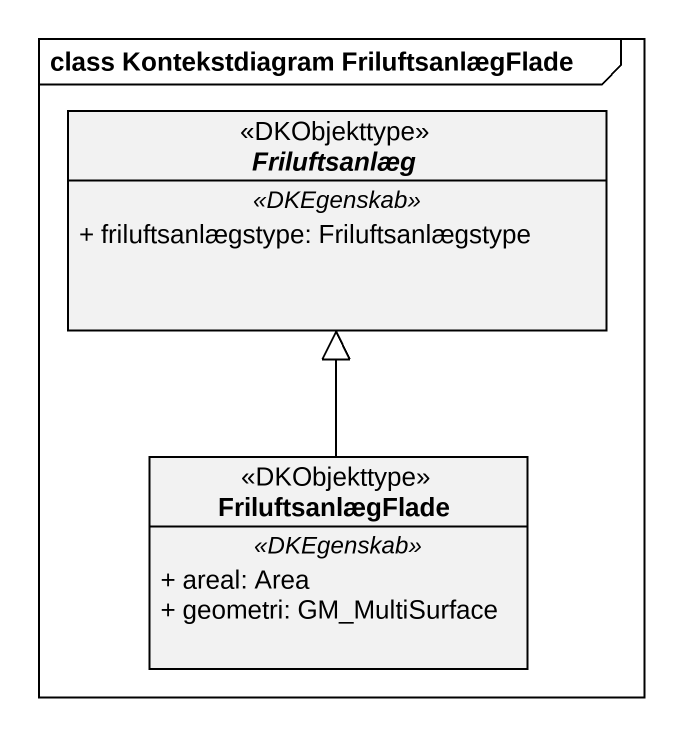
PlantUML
@startuml
mainframe class Kontekstdiagram FriluftsanlægFlade
hide circle
hide empty members
skinparam classAttributeIconSize 0
abstract class Friluftsanlæg <<DKObjekttype>> {
  .. <<DKEgenskab>> ..
  + friluftsanlægstype: Friluftsanlægstype
}
class FriluftsanlægFlade <<DKObjekttype>> {
  .. <<DKEgenskab>> ..
  + areal: Area
  + geometri: GM_MultiSurface
}
FriluftsanlægFlade -up-|> Friluftsanlæg
@enduml
